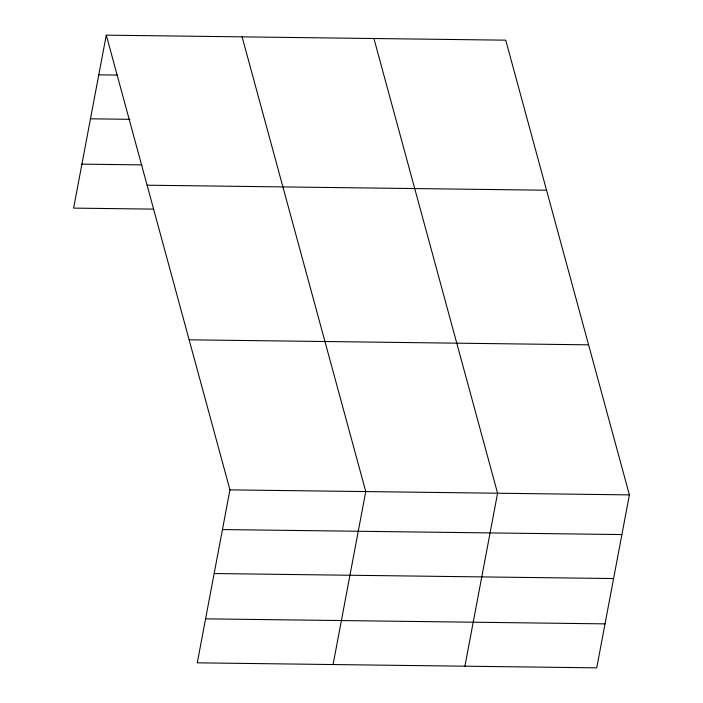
<?xml version="1.0" encoding="UTF-8"?>
<svg xmlns="http://www.w3.org/2000/svg" width="703" height="703" viewBox="0 0 703 703"><rect width="100%" height="100%" fill="white"/><g stroke="black" fill="none" stroke-linecap="round" stroke-linejoin="round"><path stroke-width="1.05" d="M106.285 35.15L229.951 489.868L197.271 662.832L596.715 667.85L629.396 494.886L505.729 40.168L106.285 35.15L73.604 208.114L153.553 209.116M333.081 664.537L365.762 491.573L242.096 36.855M464.903 666.198L497.583 493.234L373.908 38.507M98.78 74.834L117.401 75.072M90.476 118.816L129.906 119.317M81.908 164.133L142.147 164.889M147.094 185.205L546.539 190.223M189.142 339.813L588.587 344.83M229.951 489.868L629.396 494.886M222.456 529.561L621.9 534.57M214.143 573.543L613.587 578.551M205.584 618.851L605.028 623.869"/></g></svg>
